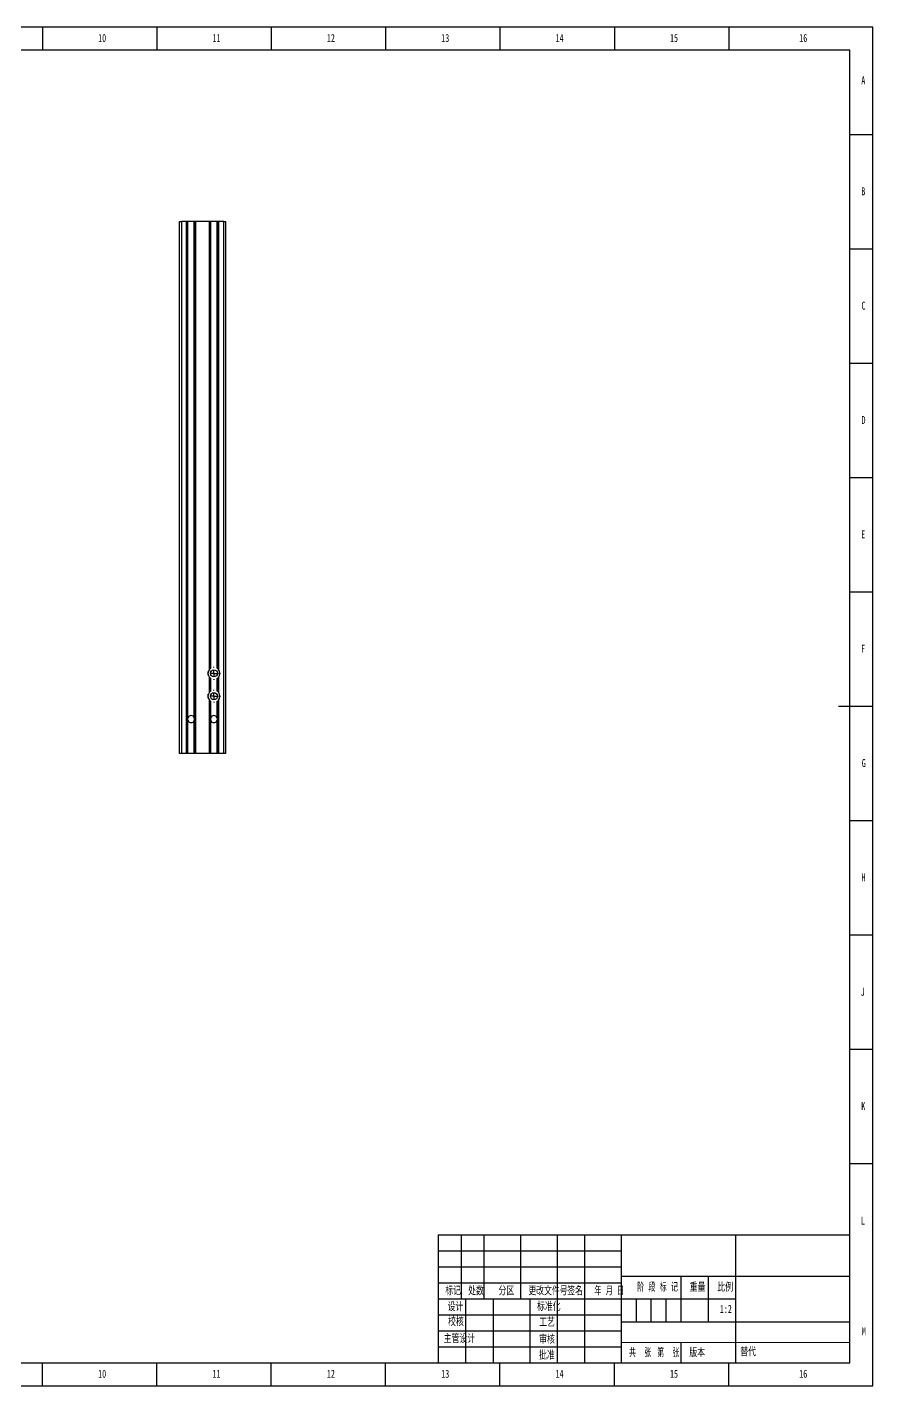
# Model space of a CAD drawing. Header units: millimetres. Extents: x 0 to 841, y 0 to 594.
# Drawn here: x 471 to 841, y 0 to 594 of the extents above; entities that cross this region are included whole.
import ezdxf

# ---------------------------------------------------------------- set-up
doc = ezdxf.new("R2010")
doc.units = ezdxf.units.MM
for name, color, linetype in [('10', 7, 'Continuous'), ('5', 7, 'Continuous'), ('SLD-0', 7, 'Continuous')]:
    doc.layers.add(name, color=color, linetype=linetype)
doc.styles.add('SLDTEXTSTYLE0', font='TXT', dxfattribs={"width": 0.7, "bigfont": 'bigfont'})
doc.styles.add('SLDTEXTSTYLE1', font='TXT', dxfattribs={"width": 0.62, "bigfont": 'bigfont'})
doc.styles.add('SLDTEXTSTYLE2', font='TXT', dxfattribs={"width": 0.614286, "bigfont": 'bigfont'})
doc.styles.add('SLDTEXTSTYLE3', font='TXT', dxfattribs={"width": 0.6, "bigfont": 'bigfont'})
doc.styles.add('SLDTEXTSTYLE4', font='TXT', dxfattribs={"width": 0.7})

# ---------------------------------------------------------------- blocks, each defined once
blk = doc.blocks.new('SW_CENTERMARKSYMBOL_4')
at = {"layer": '10', "color": 0}
for p, q in [((-2.5, 0), (-2.8, 0)), ((0, 0), (-1.25, 0)), ((0, 2.5), (0, 2.8)), ((0, 0), (0, 1.25)), ((0, 0), (0, -1.25)), ((0, 0), (1.25, 0)), ((2.5, 0), (2.8, 0)), ((0, -2.5), (0, -2.8))]:
    blk.add_line(p, q, dxfattribs=at)
blk = doc.blocks.new('SW_CENTERMARKSYMBOL_5')
at = {"layer": '10', "color": 0}
for p, q in [((-2.5, 0), (-2.8, 0)), ((0, 0), (-1.25, 0)), ((0, 2.5), (0, 2.8)), ((0, 0), (0, 1.25)), ((0, 0), (0, -1.25)), ((0, 0), (1.25, 0)), ((2.5, 0), (2.8, 0)), ((0, -2.5), (0, -2.8))]:
    blk.add_line(p, q, dxfattribs=at)

msp = doc.modelspace()

# ---------------------------------------------------------------- linework, layer by layer
at = {"color": 7, "linetype": 'Continuous', "lineweight": 25}
for p, q in [((537.9665, 276.4866), (537.9665, 508.9866)), ((537.9665, 508.9866), (538.7165, 508.9866)), ((538.7165, 508.9866), (538.7165, 276.4866)), ((541.0165, 508.9866), (538.7165, 508.9866)), ((541.0165, 276.4866), (541.0165, 508.9866)), ((541.0165, 508.9866), (541.1665, 508.9866)), ((541.1665, 508.9866), (541.1665, 276.4866)), ((541.4165, 508.9866), (541.1665, 508.9866)), ((541.4165, 276.4866), (541.4165, 508.9866)), ((541.5469, 508.9866), (541.4165, 508.9866)), ((541.5469, 292.1088), (541.5469, 508.9866)), ((544.3862, 508.9866), (541.5469, 508.9866)), ((544.3862, 292.1088), (544.3862, 508.9866)), ((544.5165, 508.9866), (544.3862, 508.9866)), ((544.5165, 276.4866), (544.5165, 508.9866)), ((544.7665, 508.9866), (544.5165, 508.9866)), ((544.7665, 276.4866), (544.7665, 508.9866)), ((544.7665, 508.9866), (544.9165, 508.9866)), ((544.9165, 508.9866), (544.9165, 276.4866)), ((551.0165, 508.9866), (544.9165, 508.9866)), ((551.0165, 313.2439), (551.0165, 508.9866)), ((551.0165, 508.9866), (551.1665, 508.9866)), ((551.1665, 508.9866), (551.1665, 313.3973)), ((551.4165, 508.9866), (551.1665, 508.9866)), ((551.4165, 313.6052), (551.4165, 508.9866)), ((551.5469, 508.9866), (551.4165, 508.9866)), ((551.5469, 313.6946), (551.5469, 508.9866)), ((554.3862, 508.9866), (551.5469, 508.9866)), ((554.3862, 313.6946), (554.3862, 508.9866)), ((554.5165, 508.9866), (554.3862, 508.9866)), ((554.5165, 313.6052), (554.5165, 508.9866)), ((554.7665, 508.9866), (554.5165, 508.9866)), ((554.7665, 313.3973), (554.7665, 508.9866)), ((554.7665, 508.9866), (554.9165, 508.9866)), ((554.9165, 508.9866), (554.9165, 313.2439)), ((557.2165, 508.9866), (554.9165, 508.9866)), ((557.2165, 276.4866), (557.2165, 508.9866)), ((557.2165, 508.9866), (557.9665, 508.9866)), ((557.9665, 508.9866), (557.9665, 276.4866)), ((550.4862, 310.6272), (550.4862, 312.346)), ((551.0165, 303.2439), (551.0165, 309.7293)), ((551.1665, 309.576), (551.1665, 303.3973)), ((551.4165, 303.6052), (551.4165, 309.3681)), ((551.5469, 303.6946), (551.5469, 309.2787)), ((554.3862, 303.6946), (554.3862, 309.2787)), ((554.5165, 303.6052), (554.5165, 309.3681)), ((554.7665, 303.3973), (554.7665, 309.576)), ((554.9165, 309.7293), (554.9165, 303.2439)), ((555.4469, 310.6272), (555.4469, 312.346)), ((550.4862, 300.6272), (550.4862, 302.346)), ((551.0165, 276.4866), (551.0165, 299.7293)), ((551.1665, 299.576), (551.1665, 276.4866)), ((551.4165, 276.4866), (551.4165, 299.3681)), ((551.5469, 292.1088), (551.5469, 299.2787)), ((554.3862, 292.1088), (554.3862, 299.2787)), ((554.5165, 276.4866), (554.5165, 299.3681)), ((554.7665, 276.4866), (554.7665, 299.576)), ((554.9165, 299.7293), (554.9165, 276.4866)), ((555.4469, 300.6272), (555.4469, 302.346)), ((541.5469, 276.4866), (541.5469, 290.8645)), ((544.3862, 276.4866), (544.3862, 290.8645)), ((551.5469, 276.4866), (551.5469, 290.8645)), ((554.3862, 276.4866), (554.3862, 290.8645)), ((538.7165, 276.4866), (537.9665, 276.4866)), ((541.0165, 276.4866), (538.7165, 276.4866)), ((541.1665, 276.4866), (541.0165, 276.4866)), ((541.4165, 276.4866), (541.1665, 276.4866)), ((541.5469, 276.4866), (541.4165, 276.4866)), ((544.3862, 276.4866), (541.5469, 276.4866)), ((544.5165, 276.4866), (544.3862, 276.4866)), ((544.7665, 276.4866), (544.5165, 276.4866)), ((544.9165, 276.4866), (544.7665, 276.4866)), ((551.0165, 276.4866), (544.9165, 276.4866)), ((551.1665, 276.4866), (551.0165, 276.4866)), ((551.4165, 276.4866), (551.1665, 276.4866)), ((551.5469, 276.4866), (551.4165, 276.4866)), ((554.3862, 276.4866), (551.5469, 276.4866)), ((554.5165, 276.4866), (554.3862, 276.4866)), ((554.7665, 276.4866), (554.5165, 276.4866)), ((554.9165, 276.4866), (554.7665, 276.4866)), ((557.2165, 276.4866), (554.9165, 276.4866)), ((557.9665, 276.4866), (557.2165, 276.4866))]:
    msp.add_line(p, q, dxfattribs=at)
for centre in [(552.9665, 311.4866), (552.9665, 301.4866)]:
    msp.add_circle(centre, 1.55, dxfattribs=at)
for centre, radius, start, end in [((552.9665, 311.4866), 2.625, 137.9753724, 222.0246276), ((552.9665, 311.4866), 2.625, 126.1908074, 133.2918076), ((552.9665, 311.4866), 2.625, 226.7081924, 233.8091926), ((552.9665, 311.4866), 2.625, 122.7399291, 126.1908074), ((552.9665, 311.4866), 2.625, 233.8091926, 237.2600709), ((552.9665, 311.4866), 2.625, 53.8091926, 57.2600709), ((552.9665, 311.4866), 2.625, 302.7399291, 306.1908074), ((552.9665, 311.4866), 2.625, 46.7081924, 53.8091926), ((552.9665, 311.4866), 2.625, 306.1908074, 313.2918076), ((552.9665, 311.4866), 2.625, 317.9753724, 42.0246276), ((552.9665, 301.4866), 2.625, 137.9753724, 222.0246276), ((552.9665, 301.4866), 2.625, 126.1908074, 133.2918076), ((552.9665, 301.4866), 2.625, 122.7399291, 126.1908074), ((552.9665, 301.4866), 2.625, 53.8091926, 57.2600709), ((552.9665, 301.4866), 2.625, 46.7081924, 53.8091926), ((552.9665, 301.4866), 2.625, 317.9753724, 42.0246276), ((552.9665, 301.4866), 2.625, 226.7081924, 233.8091926), ((552.9665, 301.4866), 2.625, 233.8091926, 237.2600709), ((552.9665, 301.4866), 2.625, 302.7399291, 306.1908074), ((552.9665, 301.4866), 2.625, 306.1908074, 313.2918076), ((542.9665, 291.4866), 1.55, 156.3361584, 203.6638416), ((542.9665, 291.4866), 1.55, 23.6638416, 156.3361584), ((542.9665, 291.4866), 1.55, 336.3361584, 23.6638416), ((552.9665, 291.4866), 1.55, 156.3361584, 203.6638416), ((552.9665, 291.4866), 1.55, 23.6638416, 156.3361584), ((552.9665, 291.4866), 1.55, 336.3361584, 23.6638416), ((542.9665, 291.4866), 1.55, 203.6638416, 336.3361584), ((552.9665, 291.4866), 1.55, 203.6638416, 336.3361584)]:
    msp.add_arc(centre, radius, start, end, dxfattribs=at)
for points, knots in [([(551.0165, 313.2439), (551.0486, 313.2795), (551.0825, 313.315), (551.1267, 313.3591), (551.1402, 313.3722), (551.1602, 313.3914), (551.1665, 313.3973), (551.1665, 313.3973)], [0, 0, 0, 0, 0.5, 0.5, 0.75, 0.75, 1, 1, 1, 1]), ([(551.1665, 309.576), (551.1665, 309.576), (551.1603, 309.5818), (551.1402, 309.601), (551.1266, 309.6142), (551.0823, 309.6585), (551.0487, 309.6937), (551.0165, 309.7293)], [0, 0, 0, 0, 0.25, 0.25, 0.5, 0.5, 1, 1, 1, 1]), ([(554.7665, 313.3973), (554.7665, 313.3973), (554.7727, 313.3915), (554.7928, 313.3722), (554.8063, 313.3591), (554.8509, 313.3146), (554.8845, 313.2795), (554.9165, 313.2439)], [0, 0, 0, 0, 0.25, 0.25, 0.5, 0.5, 1, 1, 1, 1]), ([(554.9165, 309.7293), (554.8842, 309.6935), (554.8504, 309.6582), (554.8064, 309.6142), (554.7928, 309.601), (554.7727, 309.5817), (554.7665, 309.576), (554.7665, 309.576)], [0, 0, 0, 0, 0.5, 0.5, 0.75, 0.75, 1, 1, 1, 1]), ([(551.0165, 303.2439), (551.0486, 303.2795), (551.0825, 303.315), (551.1267, 303.3591), (551.1402, 303.3722), (551.1602, 303.3914), (551.1665, 303.3973), (551.1665, 303.3973)], [0, 0, 0, 0, 0.5, 0.5, 0.75, 0.75, 1, 1, 1, 1]), ([(554.7665, 303.3973), (554.7665, 303.3973), (554.7727, 303.3915), (554.7928, 303.3722), (554.8063, 303.3591), (554.8509, 303.3146), (554.8845, 303.2795), (554.9165, 303.2439)], [0, 0, 0, 0, 0.25, 0.25, 0.5, 0.5, 1, 1, 1, 1]), ([(551.1665, 299.576), (551.1665, 299.576), (551.1603, 299.5818), (551.1402, 299.601), (551.1266, 299.6142), (551.0823, 299.6585), (551.0487, 299.6937), (551.0165, 299.7293)], [0, 0, 0, 0, 0.25, 0.25, 0.5, 0.5, 1, 1, 1, 1]), ([(554.9165, 299.7293), (554.8842, 299.6935), (554.8504, 299.6582), (554.8064, 299.6142), (554.7928, 299.601), (554.7727, 299.5817), (554.7665, 299.576), (554.7665, 299.576)], [0, 0, 0, 0, 0.5, 0.5, 0.75, 0.75, 1, 1, 1, 1])]:
    msp.add_open_spline(points, degree=3, knots=knots, dxfattribs=at)
at = {"layer": '5', "color": 7}
for p, q in [((841, 594), (0, 594)), ((841, 0), (841, 594)), ((651, 59), (731, 59)), ((651, 52), (731, 52)), ((737.5, 38), (737.5, 28)), ((744, 38), (744, 28)), ((750.5, 38), (750.5, 28)), ((0, 0), (841, 0))]:
    msp.add_line(p, q, dxfattribs=at)
at = {"layer": '5'}
for p, q in [((478, 594), (478, 584)), ((528, 594), (528, 584)), ((578, 594), (578, 584)), ((628, 594), (628, 584)), ((678, 594), (678, 584)), ((728, 594), (728, 584)), ((778, 594), (778, 584)), ((841, 547), (831, 547)), ((841, 497), (831, 497)), ((841, 447), (831, 447)), ((841, 397), (831, 397)), ((841, 347), (831, 347)), ((841, 247), (831, 247)), ((841, 197), (831, 197)), ((841, 147), (831, 147)), ((841, 97), (831, 97)), ((478, 0), (478, 10)), ((528, 0), (528, 10)), ((578, 0), (578, 10)), ((628, 0), (628, 10)), ((678, 0), (678, 10)), ((728, 0), (728, 10)), ((778, 0), (778, 10))]:
    msp.add_line(p, q, dxfattribs=at)
at = {"layer": '5', "color": 7, "lineweight": 25}
for p, q in [((831, 584), (25, 584)), ((831, 10), (831, 584)), ((651, 66), (831, 66)), ((651, 66), (651, 10)), ((661, 66), (661, 38)), ((671, 66), (671, 38)), ((687, 66), (687, 38)), ((703, 66), (703, 10)), ((715, 66), (715, 10)), ((731, 66), (731, 10)), ((781, 66), (781, 38)), ((731, 48), (831, 48)), ((757, 48), (757, 28)), ((769, 48), (769, 28)), ((651, 45), (731, 45)), ((651, 38), (781, 38)), ((663, 38), (663, 10)), ((675, 38), (675, 10)), ((691, 38), (691, 10)), ((781, 38), (781, 10)), ((651, 31), (731, 31)), ((651, 24), (731, 24)), ((731, 28), (831, 28)), ((731, 19), (831, 19.0283)), ((651, 17), (731, 17)), ((0, 10), (831, 10))]:
    msp.add_line(p, q, dxfattribs=at)
at = {"layer": '5', "lineweight": 25}
for p, q in [((841, 297), (826, 297)), ((757, 19.0074), (757, 10))]:
    msp.add_line(p, q, dxfattribs=at)

# ---------------------------------------------------------------- block references
at = {"layer": '10'}
for name, p in [('SW_CENTERMARKSYMBOL_4', (552.9665, 311.4866)), ('SW_CENTERMARKSYMBOL_5', (552.9665, 301.4866))]:
    msp.add_blockref(name, p, dxfattribs=at)

# ---------------------------------------------------------------- texts
at = {"layer": '10', "char_height": 3.5, "attachment_point": 2}
for s, insert, style in [('10', (504.0889, 591.0185), 'SLDTEXTSTYLE4'), ('11', (554.0889, 591.0185), 'SLDTEXTSTYLE4'), ('12', (604.0889, 591.0185), 'SLDTEXTSTYLE4'), ('13', (654.0889, 591.0185), 'SLDTEXTSTYLE4'), ('14', (704.0889, 591.0185), 'SLDTEXTSTYLE4'), ('15', (754.0889, 591.0185), 'SLDTEXTSTYLE4'), ('16', (810.5913, 591.0185), 'SLDTEXTSTYLE4'), ('A', (836.8203, 572.5185), 'SLDTEXTSTYLE4'), ('B', (836.8203, 524.0185), 'SLDTEXTSTYLE4'), ('C', (836.9273, 474.0185), 'SLDTEXTSTYLE4'), ('D', (836.9297, 424.0185), 'SLDTEXTSTYLE4'), ('E', (836.8179, 374.0185), 'SLDTEXTSTYLE4'), ('F', (836.7243, 324.0185), 'SLDTEXTSTYLE4'), ('G', (837.0391, 274.0185), 'SLDTEXTSTYLE4'), ('H', (836.9297, 224.0185), 'SLDTEXTSTYLE4'), ('J', (836.5153, 174.0185), 'SLDTEXTSTYLE4'), ('K', (836.8203, 124.0185), 'SLDTEXTSTYLE4'), ('L', (836.6806, 74.0185), 'SLDTEXTSTYLE4'), ('校核', (658.7325, 29.6678), 'SLDTEXTSTYLE0'), ('1:2', (776.7494, 35.3532), 'SLDTEXTSTYLE4'), ('M', (837.0974, 25.5185), 'SLDTEXTSTYLE4'), ('主管设计', (660.2638, 22.2204), 'SLDTEXTSTYLE0'), ('10', (504.0889, 7.0185), 'SLDTEXTSTYLE4'), ('11', (554.0889, 7.0185), 'SLDTEXTSTYLE4'), ('12', (604.0889, 7.0185), 'SLDTEXTSTYLE4'), ('13', (654.0889, 7.0185), 'SLDTEXTSTYLE4'), ('14', (704.0889, 7.0185), 'SLDTEXTSTYLE4'), ('15', (754.0889, 7.0185), 'SLDTEXTSTYLE4'), ('16', (810.5913, 7.0185), 'SLDTEXTSTYLE4')]:
    msp.add_mtext(s, dxfattribs=dict(at, insert=insert, style=style))
at = {"layer": '10', "color": 7, "char_height": 3.5, "attachment_point": 2}
for s, insert, style in [('标记', (657.5221, 43.1502), 'SLDTEXTSTYLE0'), ('处数', (667.4957, 43.1502), 'SLDTEXTSTYLE0'), ('分区', (680.7983, 43.1502), 'SLDTEXTSTYLE0'), ('更改文件号', (698.989, 43.1502), 'SLDTEXTSTYLE0'), ('签名', (710.8506, 43.1502), 'SLDTEXTSTYLE0'), ('年 月 日', (725.8016, 43.1502), 'SLDTEXTSTYLE1'), ('阶 段 标 记', (746.9077, 44.7303), 'SLDTEXTSTYLE2'), ('重量', (764.3796, 44.7303), 'SLDTEXTSTYLE0'), ('比例', (776.4969, 44.7303), 'SLDTEXTSTYLE0'), ('设计', (658.5317, 36.1695), 'SLDTEXTSTYLE0'), ('标准化', (699.3466, 36.2838), 'SLDTEXTSTYLE0'), ('工艺', (698.5698, 29.3678), 'SLDTEXTSTYLE0'), ('审核', (698.5692, 21.9204), 'SLDTEXTSTYLE0'), ('批准', (698.491, 15.0089), 'SLDTEXTSTYLE0'), ('共  张', (739.2748, 16.0864), 'SLDTEXTSTYLE3'), ('第  张', (751.6111, 16.0864), 'SLDTEXTSTYLE3'), ('版本', (764.2141, 16.0864), 'SLDTEXTSTYLE0')]:
    msp.add_mtext(s, dxfattribs=dict(at, insert=insert, style=style))
at = {"layer": 'SLD-0', "insert": (783.0726, 16.4502), "char_height": 3.5, "attachment_point": 1, "style": 'SLDTEXTSTYLE0'}
msp.add_mtext('替代', dxfattribs=at)

doc.saveas('drawing.dxf')
